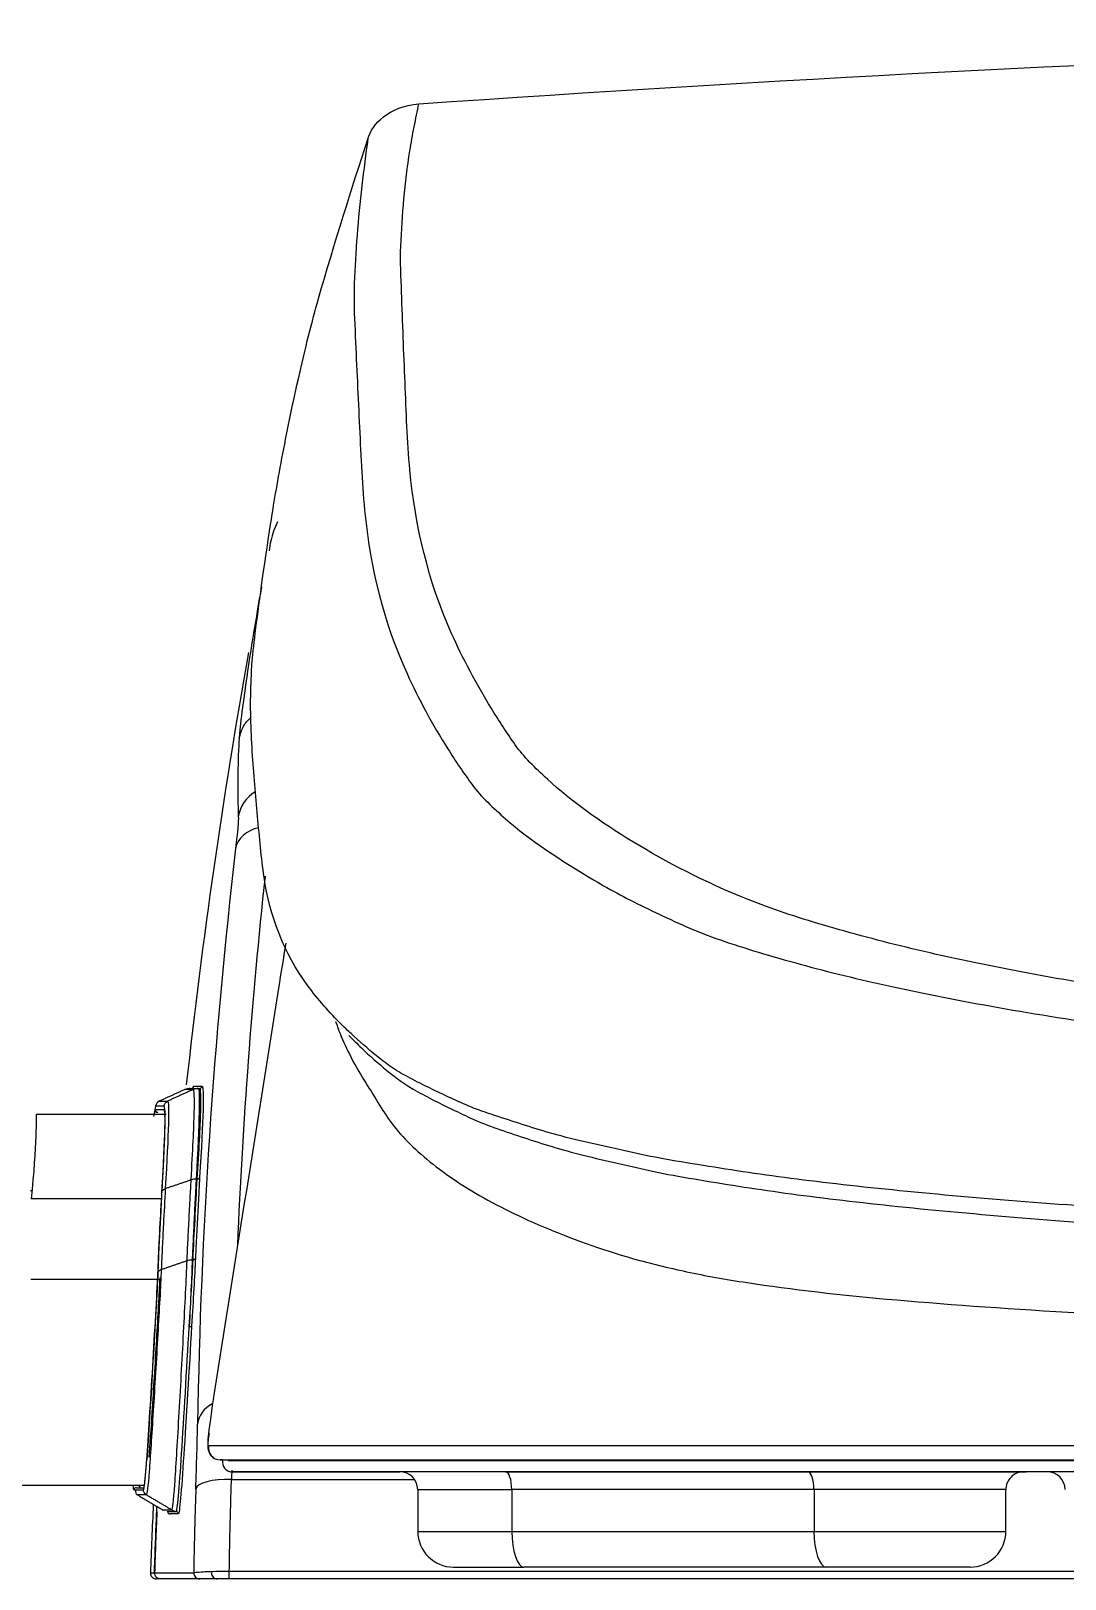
# Model space of a CAD drawing. Header units: millimetres. Extents: x 28 to 2369, y -329 to 1679.
# Drawn here: x 1014.8 to 1101.6, y 483.7 to 613.7 of the extents above; entities that cross this region are included whole.
import ezdxf

# ---------------------------------------------------------------- set-up
doc = ezdxf.new("R2010")
doc.units = ezdxf.units.MM
doc.layers.add('1LINE', color=7, linetype='CONTINUOUS')

msp = doc.modelspace()

# ---------------------------------------------------------------- linework, layer by layer
at = {"layer": '1LINE'}
for p, q in [((1028.83, 524.93), (1028.95, 524.93)), ((1026.14, 522.73), (1015.23, 522.73)), ((1028.67, 517.32), (1028.75, 517.32)), ((1014.88, 516.33), (1014.76, 516.33)), ((1025.75, 515.65), (1014.82, 515.65)), ((1028.33, 510.55), (1028.4, 510.55)), ((1025.67, 508.88), (1014.77, 508.88)), ((1054.64, 492.75), (1045.89, 492.75)), ((1054.64, 492.75), (1080.01, 492.75)), ((1080.01, 492.75), (1098.13, 492.75)), ((1024.32, 491.61), (1013.33, 491.61)), ((1047.26, 491.25), (1047.26, 487.75)), ((1047.26, 491.25), (1055.16, 491.25)), ((1080.53, 491.25), (1055.16, 491.25)), ((1055.16, 491.25), (1055.16, 487.75)), ((1096.63, 491.25), (1080.53, 491.25)), ((1080.53, 491.25), (1080.53, 487.75)), ((1096.63, 487.75), (1096.63, 491.25)), ((1047.26, 487.75), (1055.16, 487.75)), ((1055.16, 487.75), (1080.53, 487.75)), ((1080.53, 487.75), (1096.63, 487.75)), ((1050.26, 484.75), (1056.18, 484.75)), ((1081.55, 484.75), (1056.18, 484.75)), ((1093.63, 484.75), (1081.55, 484.75)), ((1025.16, 484.26), (1025.16, 484.26)), ((1029.16, 483.75), (1029.09, 483.75)), ((1030.11, 483.75), (1030.11, 483.87)), ((1031.44, 483.75), (1031.44, 484.4))]:
    msp.add_line(p, q, dxfattribs=at)
for centre, radius, start, end in [((1045.76, 491.25), 1.5, 0.758, 90), ((1098.13, 491.25), 1.5, 90, 180.758), ((1100.1, 491.25), 1.5, 0.5661, 90), ((1050.26, 487.75), 3, 180, 270), ((1093.63, 487.75), 3, 270, 0), ((1030.44, 484.25), 0.5, 178.7199, 270)]:
    msp.add_arc(centre, radius, start, end, dxfattribs=at)
for centre, major_axis, ratio, start_param, end_param in [((1035.16, 547.27), (-3, -0.13), 0.988776, 5.207044, 6.081419), ((1034.93, 544.6), (-2.98, 0.35), 0.763919, 5.145254, 6.234591), ((1028.26, 525.13), (0, 0.2), 0.999832, 3.141593, 4.606154), ((1028.95, 525.13), (0, 0.2), 0.999668, 3.141593, 4.604228), ((1025.43, 523.13), (0, 0.2), 0.999832, 1.469058, 3.141593), ((1028.75, 517.48), (0.2, -0.012), 0.76159, 4.758042, 6.237621), ((1028.4, 510.7), (0.2, -0.009), 0.761835, 4.746985, 6.236678), ((1028.08, 504.99), (-0.2, 0.012), 0.29388, 1.588251, 3.110296), ((1031.78, 496.59), (-3, 0.05), 0.766004, 5.33841, 6.230913), ((1030.69, 494.75), (0, 1), 0.9995, 1.381977, 3.141592), ((1031.67, 493.55), (0, -0.8), 0.999524, 4.523962, 6.283185), ((1054.64, 491.25), (0, 1.5), 0.34202, 4.712389, 6.283179), ((1080.01, 491.25), (0, 1.5), 0.34202, 4.712389, 6.283179), ((1023.64, 491.21), (0, -0.2), 0.999735, 3.141593, 4.563309), ((1031.63, 491.17), (-3, 0.1), 0.31411, 4.722694, 6.248696), ((1056.18, 487.75), (0, -3), 0.34202, 4.712389, 6.283185), ((1081.55, 487.75), (0, -3), 0.34202, 4.712389, 6.283185), ((1025.32, 484.25), (0, -0.5), 0.999853, 4.675944, 6.283185), ((1028.96, 484.25), (0, -0.5), 0.999508, 4.685472, 6.283185), ((1030.44, 484.25), (0, 0.5), 0.999701, 1.548461, 3.141593)]:
    msp.add_ellipse(centre, major_axis=major_axis, ratio=ratio, start_param=start_param, end_param=end_param, dxfattribs=at)
for points, degree in [([(1047.35, 607.57), (1106.09, 611.66), (1165.42, 613.69), (1224.78, 613.69)], 3), ([(1038.9, 591.13), (1040.3, 596), (1041.74, 600.5), (1043.06, 604.61)], 3), ([(1037.21, 584.37), (1037.81, 587.03), (1038.42, 589.43), (1038.9, 591.13)], 3), ([(1027.86, 525.23), (1029.2, 537.39), (1030.94, 549.49), (1033.08, 561.53)], 3), ([(1032.2, 547.74), (1032.22, 547.41), (1032.13, 546.48), (1031.97, 545.06)], 3), ([(1031.97, 545.06), (1030.1, 528.99), (1029.04, 512.88), (1028.78, 496.75)], 3), ([(1032.15, 511.75), (1032.59, 522.09), (1033.36, 532.43), (1034.47, 542.75)], 3), ([(1028.42, 525.03), (1028.43, 525.08), (1028.45, 525.11), (1028.45, 525.11)], 3), ([(1029.15, 525.11), (1029.35, 525.11), (1029.25, 522.37), (1028.95, 517.46)], 3), ([(1025.55, 523.85), (1025.4, 523.78), (1025.28, 523.62), (1025.26, 523.45)], 3), ([(1027.72, 524.84), (1025.55, 523.85)], 1), ([(1025.96, 523.45), (1025.98, 523.62), (1026.09, 523.78), (1026.25, 523.86)], 3), ([(1026.25, 523.86), (1026.44, 523.87), (1026.34, 521.22), (1026.07, 516.53)], 3), ([(1028.42, 524.84), (1026.25, 523.86)], 1), ([(1028.14, 524.93), (1028, 524.93), (1027.85, 524.9), (1027.72, 524.84)], 3), ([(1028.83, 524.93), (1028.69, 524.93), (1028.55, 524.9), (1028.42, 524.84)], 3), ([(1028.83, 524.93), (1029, 524.93), (1028.92, 522.18), (1028.67, 517.32)], 3), ([(1015.23, 522.73), (1015.24, 522.73), (1015.26, 520.2), (1014.82, 515.65)], 3), ([(1025.11, 522.57), (1025.17, 522.95), (1025.21, 523.15), (1025.23, 523.15)], 3), ([(1025.26, 523.45), (1025.24, 523.45), (1025.2, 523.25), (1025.15, 522.87)], 3), ([(1025.43, 522.93), (1025.43, 522.93), (1025.42, 522.91), (1025.4, 522.87)], 3), ([(1025.93, 523.15), (1026.11, 523.15), (1026.02, 520.59), (1025.76, 515.97)], 3), ([(1025.79, 516.23), (1026.06, 520.87), (1026.14, 523.46), (1025.96, 523.45)], 3), ([(1026.07, 516.53), (1028.24, 517.26)], 1), ([(1028.67, 517.32), (1028.52, 517.32), (1028.37, 517.3), (1028.24, 517.26)], 3), ([(1028.4, 510.55), (1028.5, 512.81), (1028.62, 515.07), (1028.75, 517.32)], 3), ([(1025.79, 516.23), (1025.8, 516.36), (1025.92, 516.48), (1026.07, 516.53)], 3), ([(1028.6, 510.69), (1028.53, 509.18), (1028.41, 507.2), (1028.28, 504.98)], 3), ([(1025.45, 509.42), (1025.46, 509.55), (1025.57, 509.67), (1025.73, 509.73)], 3), ([(1025.73, 509.73), (1027.9, 510.48)], 1), ([(1027.9, 510.48), (1028.03, 510.53), (1028.18, 510.55), (1028.33, 510.55)], 3), ([(1028.08, 504.93), (1028.22, 507.12), (1028.33, 509.08), (1028.4, 510.55)], 3), ([(1028.33, 510.55), (1028.28, 509.08), (1028.19, 507.12), (1028.08, 504.93)], 3), ([(1029.72, 495.97), (1029.81, 496.72), (1029.97, 497.87), (1030.21, 499.37)], 3), ([(1028.63, 491.3), (1028.7, 493.42), (1028.76, 495.31), (1028.78, 496.75)], 3), ([(1029.71, 494.93), (1029.64, 494.93), (1029.65, 495.29), (1029.72, 495.97)], 3), ([(1030.72, 494.94), (1030.3, 494.94), (1029.97, 494.94), (1029.71, 494.93)], 3), ([(1030.69, 493.75), (1031.17, 493.75), (1031.93, 493.75), (1032.98, 493.75)], 3), ([(1030.91, 493.75), (1030.84, 493.75), (1030.77, 493.75), (1030.69, 493.75)], 3), ([(1031.65, 492.89), (1031.64, 492.63), (1031.63, 492.37), (1031.63, 492.11)], 3), ([(1031.67, 492.75), (1036.37, 492.75), (1041.07, 492.75), (1045.76, 492.75)], 3), ([(1098.13, 492.75), (1098.2, 492.75), (1098.26, 492.75), (1098.33, 492.75)], 3), ([(1100.11, 492.75), (1099.51, 492.75), (1098.92, 492.75), (1098.33, 492.75)], 3), ([(1023.64, 491.41), (1023.84, 491.41), (1024.05, 491.41), (1024.28, 491.41)], 3), ([(1023.87, 491.63), (1023.89, 491.48), (1023.92, 491.41), (1023.95, 491.41)], 3), ([(1024.48, 490.82), (1024.33, 490.91), (1024.24, 491.07), (1024.23, 491.24)], 3), ([(1031.63, 492.11), (1036.74, 492.11), (1041.84, 492.11), (1046.95, 492.11)], 3), ([(1023.7, 490.83), (1025.87, 489.54)], 1), ([(1024.48, 490.82), (1026.63, 489.55)], 1), ([(1025.06, 490), (1024.97, 488.09), (1024.89, 486.18), (1024.82, 484.26)], 3), ([(1025.36, 489.4), (1025.29, 487.69), (1025.23, 485.98), (1025.17, 484.26)], 3), ([(1026.63, 489.55), (1026.74, 489.48), (1026.86, 489.44), (1026.99, 489.42)], 3), ([(1027.16, 489.21), (1027.17, 489.31), (1027.09, 489.4), (1026.99, 489.42)], 3), ([(1025.17, 484.25), (1025.17, 484.25), (1025.17, 484.26), (1025.17, 484.26)], 3), ([(1104.66, 483.75), (1080.26, 483.75), (1055.85, 483.75), (1031.44, 483.75)], 3)]:
    msp.add_open_spline(points, degree=degree, dxfattribs=at)
for points, knots in [([(1043.06, 604.61), (1043.27, 605.29), (1043.68, 605.93), (1045.08, 607.03), (1046.11, 607.48), (1047.35, 607.57)], [0, 0, 0, 0, 0.5, 0.5, 1, 1, 1, 1]), ([(1224.78, 525.22), (1218.78, 525.24), (1212.85, 525.32), (1201.09, 525.57), (1195.3, 525.73), (1184.08, 526.14), (1178.61, 526.39), (1167.94, 526.95), (1162.72, 527.28), (1147.7, 528.31), (1138.56, 529.12), (1125.99, 530.51), (1121.99, 531), (1114.32, 532.02), (1110.64, 532.56), (1100.21, 534.22), (1094.06, 535.38), (1086.11, 537.29), (1083.67, 537.95), (1079.04, 539.31), (1076.89, 540.02), (1071.23, 542.29), (1068.15, 543.92), (1062.59, 547.28), (1060.16, 549.03), (1057.13, 551.82), (1056.16, 552.76), (1054.74, 554.77), (1054.08, 555.79), (1052.18, 558.9), (1051.04, 561.01), (1048.16, 567.49), (1047.05, 572.05), (1046.37, 579.26), (1046.3, 581.72), (1046.09, 586.69), (1045.99, 589.21), (1045.86, 593.04), (1045.79, 594.32), (1045.89, 596.94), (1045.98, 598.26), (1046.23, 600.94), (1046.39, 602.29), (1046.71, 604.31), (1046.82, 604.99), (1047.09, 606.32), (1047.25, 606.98), (1047.35, 607.57)], [0, 0, 0, 0, 0.03125, 0.03125, 0.0625, 0.0625, 0.09375, 0.09375, 0.125, 0.125, 0.1875, 0.1875, 0.21875, 0.21875, 0.25, 0.25, 0.3125, 0.3125, 0.34375, 0.34375, 0.375, 0.375, 0.4375, 0.4375, 0.5, 0.5, 0.53125, 0.53125, 0.5625, 0.5625, 0.625, 0.625, 0.75, 0.75, 0.8125, 0.8125, 0.875, 0.875, 0.90625, 0.90625, 0.9375, 0.9375, 0.96875, 0.96875, 0.984375, 0.984375, 1, 1, 1, 1]), ([(1043.06, 604.61), (1042.91, 603.41), (1042.73, 602.06), (1042.41, 599.3), (1042.27, 597.92), (1042.06, 595.18), (1041.98, 593.82), (1041.88, 591.14), (1041.94, 589.85), (1042.11, 585.96), (1042.23, 583.41), (1042.47, 578.38), (1042.57, 575.9), (1043.27, 568.64), (1044.4, 564.07), (1047.34, 557.59), (1048.5, 555.48), (1050.44, 552.39), (1051.13, 551.37), (1052.59, 549.39), (1053.6, 548.48), (1056.7, 545.73), (1059.24, 544.1), (1063.47, 541.57), (1064.98, 540.78), (1068.24, 539.2), (1069.98, 538.38), (1073.87, 536.94), (1076.1, 536.28), (1080.82, 534.94), (1083.32, 534.32), (1091.47, 532.48), (1097.76, 531.35), (1112, 529.21), (1119.85, 528.21), (1136.97, 526.44), (1146.31, 525.66), (1161.64, 524.64), (1166.96, 524.32), (1177.82, 523.76), (1183.39, 523.51), (1194.81, 523.09), (1200.7, 522.92), (1209.66, 522.7), (1212.66, 522.63), (1218.7, 522.53), (1221.78, 522.49), (1224.78, 522.47)], [0, 0, 0, 0, 0.03125, 0.03125, 0.0625, 0.0625, 0.09375, 0.09375, 0.125, 0.125, 0.1875, 0.1875, 0.25, 0.25, 0.375, 0.375, 0.4375, 0.4375, 0.46875, 0.46875, 0.5, 0.5, 0.5625, 0.5625, 0.59375, 0.59375, 0.625, 0.625, 0.65625, 0.65625, 0.6875, 0.6875, 0.75, 0.75, 0.8125, 0.8125, 0.875, 0.875, 0.90625, 0.90625, 0.9375, 0.9375, 0.96875, 0.96875, 0.984375, 0.984375, 1, 1, 1, 1]), ([(1034.93, 572.42), (1035.15, 573.84), (1035.47, 575.74), (1036.26, 579.91), (1036.72, 582.19), (1037.21, 584.37)], [0, 0, 0, 0, 0.5, 0.5, 1, 1, 1, 1]), ([(1040.9, 530.26), (1039.84, 531.31), (1038.87, 532.41), (1036, 536.34), (1034.84, 539.39), (1034.13, 544.3), (1033.98, 546), (1033.65, 549.51), (1033.5, 551.33), (1033.25, 555.08), (1033.19, 557.01), (1033.28, 559.25), (1033.29, 559.5), (1033.31, 560.01), (1033.32, 560.22), (1033.4, 561.17), (1033.49, 562.06), (1033.9, 565.38), (1034.33, 568.51), (1034.93, 572.42)], [0, 0, 0, 0, 0.119004, 0.119004, 0.41267, 0.41267, 0.559502, 0.559502, 0.706335, 0.706335, 0.853167, 0.853167, 0.871521, 0.871521, 0.889876, 0.889876, 0.926584, 0.926584, 1, 1, 1, 1]), ([(1035.48, 572.48), (1035.36, 572.23), (1035.03, 571.44), (1034.85, 570.62), (1034.78, 570.05)], [0, 0, 0, 0, 0.322954, 1, 1, 1, 1]), ([(1034.14, 567.01), (1033.65, 564.27), (1033.27, 561.91), (1032.58, 557.29), (1032.34, 555.39), (1032.27, 554.32)], [0, 0, 0, 0, 0.424074, 0.424074, 1, 1, 1, 1]), ([(1032.27, 554.32), (1032.37, 554.67), (1032.55, 555.31), (1032.99, 555.83), (1033.22, 556.03)], [0, 0, 0, 0, 0.537773, 1, 1, 1, 1]), ([(1032.27, 554.32), (1032.26, 554.24), (1032.26, 554.16), (1032.2, 553.03), (1032.16, 551.98), (1032.14, 549.87), (1032.16, 548.79), (1032.2, 547.74)], [0, 0, 0, 0, 0.035538, 0.035538, 0.500613, 0.500613, 1, 1, 1, 1]), ([(1030.21, 499.37), (1032, 510.7), (1033.8, 522.02), (1035.8, 534.6), (1036.01, 535.86), (1036.21, 537.12)], [0, 0, 0, 0, 0.89974, 0.89974, 1, 1, 1, 1]), ([(1040.37, 530.55), (1040.61, 529.84), (1040.87, 529.19), (1041.47, 527.9), (1041.8, 527.25), (1042.54, 525.96), (1042.95, 525.31), (1043.74, 524.06), (1044.1, 523.45), (1044.87, 522.25), (1045.31, 521.67), (1046.33, 520.52), (1046.91, 519.96), (1048.82, 518.28), (1050.34, 517.18), (1053.9, 515.09), (1055.94, 514.08), (1060.55, 512.18), (1063.08, 511.27), (1067.32, 510.1), (1068.82, 509.75), (1072.03, 509.09), (1073.75, 508.8), (1079.34, 507.97), (1083.62, 507.5), (1093.14, 506.69), (1098.33, 506.34), (1109.49, 505.7), (1115.46, 505.41), (1121.85, 505.15)], [0, 0, 0, 0, 0.04812, 0.04812, 0.098219, 0.098219, 0.148318, 0.148318, 0.198417, 0.198417, 0.248516, 0.248516, 0.298615, 0.298615, 0.398813, 0.398813, 0.499011, 0.499011, 0.599208, 0.599208, 0.649307, 0.649307, 0.699406, 0.699406, 0.799604, 0.799604, 0.899802, 0.899802, 1, 1, 1, 1]), ([(1052.91, 522.93), (1052.42, 523.1), (1051.97, 523.27), (1050.93, 523.7), (1050.37, 523.96), (1048.64, 524.77), (1047.5, 525.32), (1045.9, 526.18), (1045.4, 526.47), (1044.55, 527.06), (1044.18, 527.36), (1043.06, 528.27), (1042.34, 528.89), (1041.41, 529.77), (1041.15, 530.01), (1040.9, 530.26)], [0, 0, 0, 0, 0.07734, 0.07734, 0.196269, 0.196269, 0.434126, 0.434126, 0.553055, 0.553055, 0.671984, 0.671984, 0.909841, 0.909841, 1, 1, 1, 1]), ([(1041.48, 529.37), (1041.82, 529.02), (1042.18, 528.67), (1043.21, 527.68), (1043.93, 527.05), (1045.42, 525.82), (1046.21, 525.23), (1048.32, 524.07), (1049.46, 523.5), (1051.19, 522.68), (1051.75, 522.41), (1052.99, 521.88), (1053.7, 521.62), (1056.06, 520.84), (1057.5, 520.34), (1060, 519.62), (1060.9, 519.38), (1062.86, 518.91), (1063.9, 518.69), (1065.86, 518.24), (1066.82, 518.01), (1068.95, 517.58), (1070.15, 517.38), (1073.87, 516.77), (1076.35, 516.38), (1084.74, 515.27), (1091.26, 514.61), (1102.41, 513.72), (1106.36, 513.44), (1114.61, 512.91), (1118.92, 512.67), (1127.98, 512.23), (1132.73, 512.03), (1142.69, 511.66), (1147.95, 511.49), (1164.09, 511.04), (1175.38, 510.81), (1193.31, 510.58), (1199.5, 510.51), (1212.06, 510.43), (1218.39, 510.41), (1224.78, 510.41)], [0, 0, 0, 0, 0.028805, 0.028805, 0.08276, 0.08276, 0.136715, 0.136715, 0.19067, 0.19067, 0.217648, 0.217648, 0.244626, 0.244626, 0.298581, 0.298581, 0.325559, 0.325559, 0.352536, 0.352536, 0.379514, 0.379514, 0.406492, 0.406492, 0.460447, 0.460447, 0.568358, 0.568358, 0.622313, 0.622313, 0.676268, 0.676268, 0.730223, 0.730223, 0.784179, 0.784179, 0.892089, 0.892089, 0.946045, 0.946045, 1, 1, 1, 1]), ([(1028.45, 525.11), (1028.46, 525.11), (1028.46, 525.11), (1028.47, 525.11), (1028.48, 525.11), (1028.53, 525.11), (1028.57, 525.11), (1028.77, 525.11), (1028.95, 525.11), (1029.15, 525.11)], [0, 0, 0, 0, 0.012583, 0.012583, 0.062915, 0.062915, 0.264245, 0.264245, 1, 1, 1, 1]), ([(1025.55, 523.85), (1025.64, 523.85), (1025.74, 523.85), (1025.93, 523.85), (1026.01, 523.85), (1026.15, 523.85), (1026.2, 523.86), (1026.25, 523.86)], [0, 0, 0, 0, 0.454893, 0.454893, 0.818298, 0.818298, 1, 1, 1, 1]), ([(1028.42, 524.84), (1028.41, 524.84), (1028.39, 524.84), (1028.26, 524.84), (1028.15, 524.84), (1028, 524.84), (1027.96, 524.84), (1027.85, 524.84), (1027.79, 524.84), (1027.72, 524.84)], [0, 0, 0, 0, 0.048586, 0.048586, 0.495012, 0.495012, 0.676826, 0.676826, 1, 1, 1, 1]), ([(1028.14, 524.93), (1028.2, 524.93), (1028.27, 524.93), (1028.38, 524.93), (1028.42, 524.93), (1028.58, 524.93), (1028.7, 524.93), (1028.83, 524.93)], [0, 0, 0, 0, 0.323034, 0.323034, 0.50484, 0.50484, 1, 1, 1, 1]), ([(1028.24, 517.26), (1028.37, 519.68), (1028.47, 521.59), (1028.54, 524.18), (1028.5, 524.84), (1028.42, 524.84)], [0, 0, 0, 0, 0.5, 0.5, 1, 1, 1, 1]), ([(1028.75, 517.32), (1028.9, 519.76), (1029.01, 521.69), (1029.08, 524.26), (1029.05, 524.93), (1028.95, 524.93)], [0, 0, 0, 0, 0.5, 0.5, 1, 1, 1, 1]), ([(1025.23, 523.15), (1025.24, 523.15), (1025.24, 523.15), (1025.25, 523.15), (1025.26, 523.15), (1025.31, 523.15), (1025.35, 523.15), (1025.55, 523.15), (1025.73, 523.15), (1025.93, 523.15)], [0, 0, 0, 0, 0.012582, 0.012582, 0.06291, 0.06291, 0.264222, 0.264222, 1, 1, 1, 1]), ([(1025.96, 523.45), (1025.91, 523.45), (1025.86, 523.45), (1025.72, 523.45), (1025.64, 523.45), (1025.45, 523.45), (1025.35, 523.45), (1025.26, 523.45)], [0, 0, 0, 0, 0.181703, 0.181703, 0.545108, 0.545108, 1, 1, 1, 1]), ([(1200.05, 511.96), (1195.71, 512), (1191.42, 512.05), (1175.26, 512.27), (1163.93, 512.49), (1147.73, 512.94), (1142.46, 513.1), (1132.45, 513.47), (1127.68, 513.67), (1118.58, 514.1), (1114.24, 514.34), (1105.95, 514.85), (1101.98, 515.12), (1090.77, 516), (1084.2, 516.65), (1075.75, 517.74), (1073.25, 518.13), (1069.51, 518.73), (1068.29, 518.93), (1066.12, 519.36), (1065.15, 519.57), (1063.19, 520.01), (1062.15, 520.24), (1060.17, 520.7), (1059.26, 520.94), (1056.73, 521.66), (1055.29, 522.15), (1053.44, 522.75), (1053.17, 522.84), (1052.91, 522.93)], [0, 0, 0, 0, 0.054184, 0.054184, 0.209556, 0.209556, 0.287242, 0.287242, 0.364928, 0.364928, 0.442614, 0.442614, 0.520301, 0.520301, 0.675673, 0.675673, 0.753359, 0.753359, 0.792202, 0.792202, 0.831045, 0.831045, 0.869888, 0.869888, 0.908731, 0.908731, 0.986417, 0.986417, 1, 1, 1, 1]), ([(1027.9, 510.48), (1027.92, 510.98), (1027.94, 511.48), (1028, 512.61), (1028.03, 513.24), (1028.09, 514.5), (1028.12, 515.13), (1028.19, 516.26), (1028.21, 516.76), (1028.24, 517.26)], [0, 0, 0, 0, 0.220532, 0.220532, 0.500091, 0.500091, 0.779649, 0.779649, 1, 1, 1, 1]), ([(1028.67, 517.32), (1028.64, 516.82), (1028.61, 516.33), (1028.55, 515.2), (1028.52, 514.56), (1028.46, 513.3), (1028.43, 512.67), (1028.38, 511.55), (1028.35, 511.05), (1028.33, 510.55)], [0, 0, 0, 0, 0.221088, 0.221088, 0.500593, 0.500593, 0.780098, 0.780098, 1, 1, 1, 1]), ([(1028.95, 517.46), (1028.95, 517.37), (1028.94, 517.28), (1028.92, 516.85), (1028.9, 516.51), (1028.8, 514.78), (1028.73, 513.4), (1028.64, 511.58), (1028.62, 511.13), (1028.6, 510.69)], [0, 0, 0, 0, 0.03823, 0.03823, 0.191152, 0.191152, 0.802845, 0.802845, 1, 1, 1, 1]), ([(1025.76, 515.97), (1025.76, 515.88), (1025.75, 515.8), (1025.73, 515.37), (1025.71, 515.02), (1025.62, 513.29), (1025.55, 511.91), (1025.47, 510.09), (1025.45, 509.64), (1025.43, 509.2)], [0, 0, 0, 0, 0.03822, 0.03822, 0.191098, 0.191098, 0.802616, 0.802616, 1, 1, 1, 1]), ([(1025.45, 509.42), (1025.48, 510.05), (1025.5, 510.68), (1025.56, 511.95), (1025.59, 512.58), (1025.68, 514.22), (1025.73, 515.22), (1025.79, 516.23)], [0, 0, 0, 0, 0.278812, 0.278812, 0.557623, 0.557623, 1, 1, 1, 1]), ([(1026.07, 516.53), (1026.02, 515.53), (1025.96, 514.52), (1025.88, 512.89), (1025.85, 512.26), (1025.79, 510.99), (1025.76, 510.36), (1025.73, 509.73)], [0, 0, 0, 0, 0.442361, 0.442361, 0.72118, 0.72118, 1, 1, 1, 1]), ([(1025.73, 509.73), (1025.67, 508.3), (1025.56, 506.37), (1025.32, 502.18), (1025.18, 499.89), (1024.93, 495.83), (1024.81, 494.02), (1024.62, 491.51), (1024.54, 490.82), (1024.48, 490.82)], [0, 0, 0, 0, 0.25, 0.25, 0.5, 0.5, 0.75, 0.75, 1, 1, 1, 1]), ([(1024.51, 493.75), (1024.66, 495.69), (1024.84, 498.63), (1025.19, 504.54), (1025.37, 507.48), (1025.45, 509.42)], [0, 0, 0, 0, 0.5, 0.5, 1, 1, 1, 1]), ([(1026.63, 489.55), (1026.68, 489.55), (1026.77, 490.31), (1026.97, 493.06), (1027.08, 495.05), (1027.35, 499.61), (1027.48, 502.1), (1027.73, 506.78), (1027.83, 508.91), (1027.9, 510.48)], [0, 0, 0, 0, 0.25, 0.25, 0.5, 0.5, 0.75, 0.75, 1, 1, 1, 1]), ([(1025.43, 509.2), (1025.35, 507.29), (1025.18, 504.41), (1024.83, 498.59), (1024.66, 495.7), (1024.51, 493.75)], [0, 0, 0, 0, 0.5, 0.5, 1, 1, 1, 1]), ([(1024.72, 493.98), (1024.8, 495.02), (1024.88, 496.32), (1025.1, 499.65), (1025.23, 501.84), (1025.47, 505.84), (1025.57, 507.7), (1025.63, 509.03)], [0, 0, 0, 0, 0.270949, 0.270949, 0.635474, 0.635474, 1, 1, 1, 1]), ([(1026.99, 489.42), (1027.09, 489.41), (1027.25, 491.3), (1027.63, 497.28), (1027.87, 501.33), (1028.08, 504.93)], [0, 0, 0, 0, 0.5, 0.5, 1, 1, 1, 1]), ([(1028.28, 504.98), (1028.07, 501.32), (1027.82, 497.2), (1027.42, 491.12), (1027.27, 489.21), (1027.16, 489.21)], [0, 0, 0, 0, 0.5, 0.5, 1, 1, 1, 1]), ([(1029.74, 495.99), (1029.7, 495.76), (1029.64, 495.27), (1029.65, 494.92), (1029.64, 494.62), (1029.83, 494.17), (1030.06, 493.95), (1030.21, 493.86), (1030.24, 493.85)], [0, 0, 0, 0, 0.266722, 0.604311, 0.822599, 0.908612, 0.98123, 1, 1, 1, 1]), ([(1039.68, 494.92), (1039.31, 494.92), (1038.96, 494.92), (1037.51, 494.93), (1036.37, 494.92), (1034.4, 494.93), (1033.56, 494.93), (1031.97, 494.93), (1031.28, 494.94), (1030.72, 494.94)], [0, 0, 0, 0, 0.092885, 0.092885, 0.381824, 0.381824, 0.670762, 0.670762, 1, 1, 1, 1]), ([(1224.78, 494.9), (1215.28, 494.9), (1205.77, 494.91), (1187.34, 494.91), (1178.38, 494.92), (1161, 494.92), (1152.5, 494.92), (1136.86, 494.92), (1129.63, 494.92), (1115.89, 494.92), (1109.37, 494.93), (1097.37, 494.93), (1091.86, 494.93), (1081.81, 494.93), (1077.26, 494.92), (1069.24, 494.92), (1065.87, 494.92), (1056.64, 494.92), (1051.54, 494.92), (1045.49, 494.92), (1043.73, 494.92), (1041.29, 494.92), (1040.45, 494.92), (1039.68, 494.92)], [0, 0, 0, 0, 0.085627, 0.085627, 0.171254, 0.171254, 0.256882, 0.256882, 0.342509, 0.342509, 0.428136, 0.428136, 0.513763, 0.513763, 0.599391, 0.599391, 0.685018, 0.685018, 0.856272, 0.856272, 0.941899, 0.941899, 1, 1, 1, 1]), ([(1024.23, 491.24), (1024.24, 491.24), (1024.25, 491.25), (1024.26, 491.28), (1024.27, 491.31), (1024.29, 491.39), (1024.29, 491.44), (1024.31, 491.56), (1024.32, 491.63), (1024.34, 491.75), (1024.34, 491.8), (1024.35, 491.85), (1024.35, 491.86), (1024.35, 491.88), (1024.35, 491.89), (1024.35, 491.9), (1024.36, 491.91), (1024.36, 491.93), (1024.36, 491.94), (1024.36, 491.96), (1024.36, 491.97), (1024.36, 491.99), (1024.36, 492), (1024.37, 492.02), (1024.37, 492.03), (1024.37, 492.05), (1024.37, 492.06), (1024.37, 492.08), (1024.37, 492.1), (1024.38, 492.12), (1024.38, 492.13), (1024.38, 492.15), (1024.38, 492.16), (1024.38, 492.18), (1024.38, 492.2), (1024.39, 492.22), (1024.39, 492.23), (1024.39, 492.26), (1024.39, 492.27), (1024.39, 492.29), (1024.39, 492.3), (1024.4, 492.33), (1024.4, 492.34), (1024.4, 492.37), (1024.4, 492.38), (1024.4, 492.41), (1024.41, 492.42), (1024.41, 492.45), (1024.41, 492.46), (1024.41, 492.49), (1024.41, 492.5), (1024.41, 492.53), (1024.42, 492.54), (1024.42, 492.57), (1024.42, 492.58), (1024.42, 492.61), (1024.42, 492.62), (1024.43, 492.65), (1024.43, 492.67), (1024.43, 492.7), (1024.43, 492.71), (1024.43, 492.74), (1024.43, 492.76), (1024.44, 492.79), (1024.44, 492.8), (1024.44, 492.83), (1024.44, 492.85), (1024.44, 492.88), (1024.45, 492.89), (1024.45, 492.92), (1024.45, 492.94), (1024.45, 492.97), (1024.45, 492.99), (1024.46, 493.02), (1024.46, 493.03), (1024.46, 493.07), (1024.46, 493.08), (1024.46, 493.12), (1024.47, 493.13), (1024.47, 493.16), (1024.47, 493.18), (1024.47, 493.21), (1024.47, 493.23), (1024.48, 493.26), (1024.48, 493.28), (1024.48, 493.31), (1024.48, 493.33), (1024.48, 493.37), (1024.48, 493.38), (1024.49, 493.42), (1024.49, 493.43), (1024.49, 493.47), (1024.49, 493.48), (1024.5, 493.52), (1024.5, 493.53), (1024.5, 493.57), (1024.5, 493.58), (1024.51, 493.65), (1024.51, 493.7), (1024.51, 493.75)], [0, 0, 0, 0, 0.094168, 0.094168, 0.204154, 0.204154, 0.314138, 0.314138, 0.424121, 0.424121, 0.47905, 0.47905, 0.48973, 0.48973, 0.500464, 0.500464, 0.511254, 0.511254, 0.5221, 0.5221, 0.533001, 0.533001, 0.543959, 0.543959, 0.554974, 0.554974, 0.566046, 0.566046, 0.577173, 0.577173, 0.588356, 0.588356, 0.599594, 0.599594, 0.610885, 0.610885, 0.622227, 0.622227, 0.63362, 0.63362, 0.645061, 0.645061, 0.656548, 0.656548, 0.668078, 0.668078, 0.679647, 0.679647, 0.691254, 0.691254, 0.702893, 0.702893, 0.714561, 0.714561, 0.726253, 0.726253, 0.737965, 0.737965, 0.749691, 0.749691, 0.761425, 0.761425, 0.773162, 0.773162, 0.784894, 0.784894, 0.796614, 0.796614, 0.808315, 0.808315, 0.819989, 0.819989, 0.831626, 0.831626, 0.843217, 0.843217, 0.854752, 0.854752, 0.866296, 0.866296, 0.877867, 0.877867, 0.889447, 0.889447, 0.901012, 0.901012, 0.912533, 0.912533, 0.92397, 0.92397, 0.935271, 0.935271, 0.946364, 0.946364, 0.957146, 0.957146, 0.96747, 0.96747, 1, 1, 1, 1]), ([(1030.9, 493.75), (1031.47, 493.75), (1032.5, 493.75), (1034.71, 493.75), (1035.55, 493.75), (1037.5, 493.75), (1038.63, 493.75), (1040.81, 493.75), (1041.91, 493.75), (1044.78, 493.75), (1046.52, 493.75), (1052.51, 493.75), (1057.57, 493.75), (1066.73, 493.75), (1070.07, 493.75), (1078.01, 493.75), (1082.51, 493.75), (1092.47, 493.75), (1097.93, 493.75), (1109.86, 493.75), (1116.35, 493.75), (1130, 493.75), (1137.19, 493.75), (1152.76, 493.75), (1161.22, 493.75), (1178.53, 493.75), (1187.45, 493.75), (1205.82, 493.75), (1215.31, 493.75), (1224.78, 493.75)], [0, 0, 0, 0, 0.125, 0.125, 0.1875, 0.1875, 0.25, 0.25, 0.3125, 0.3125, 0.375, 0.375, 0.5, 0.5, 0.5625, 0.5625, 0.625, 0.625, 0.6875, 0.6875, 0.75, 0.75, 0.8125, 0.8125, 0.875, 0.875, 0.9375, 0.9375, 1, 1, 1, 1]), ([(1031.13, 492.95), (1031.16, 492.93), (1031.28, 492.83), (1031.5, 492.74), (1031.67, 492.75), (1031.73, 492.77)], [0, 0, 0, 0, 0.183656, 0.72768, 1, 1, 1, 1]), ([(1031.34, 493.7), (1031.95, 493.7), (1032.82, 493.7), (1034.71, 493.69), (1035.54, 493.69), (1037.49, 493.69), (1038.62, 493.69), (1040.81, 493.69), (1041.91, 493.69), (1044.78, 493.69), (1046.52, 493.69), (1052.5, 493.69), (1057.56, 493.69), (1066.7, 493.69), (1070.03, 493.69), (1077.96, 493.69), (1082.46, 493.69), (1092.44, 493.69), (1097.91, 493.69), (1109.84, 493.69), (1116.33, 493.69), (1129.99, 493.69), (1137.17, 493.69), (1152.75, 493.69), (1161.21, 493.69), (1178.52, 493.68), (1187.44, 493.68), (1205.81, 493.68), (1215.3, 493.67), (1224.78, 493.67)], [0, 0, 0, 0, 0.100067, 0.100067, 0.164348, 0.164348, 0.228629, 0.228629, 0.29291, 0.29291, 0.357191, 0.357191, 0.485752, 0.485752, 0.550033, 0.550033, 0.614314, 0.614314, 0.678595, 0.678595, 0.742876, 0.742876, 0.807157, 0.807157, 0.871438, 0.871438, 0.935719, 0.935719, 1, 1, 1, 1]), ([(1224.78, 492.75), (1215.33, 492.75), (1205.87, 492.75), (1187.55, 492.75), (1178.66, 492.75), (1161.4, 492.75), (1152.96, 492.75), (1137.45, 492.75), (1130.29, 492.75), (1116.69, 492.75), (1110.22, 492.75), (1098.34, 492.75), (1092.9, 492.75), (1082.98, 492.75), (1078.49, 492.75), (1070.62, 492.75), (1067.31, 492.75), (1058.21, 492.75), (1053.18, 492.75), (1047.23, 492.75), (1045.51, 492.75), (1042.65, 492.75), (1041.56, 492.75), (1039.38, 492.75), (1038.25, 492.75), (1036.31, 492.75), (1035.48, 492.75), (1033.28, 492.75), (1032.25, 492.75), (1031.67, 492.75)], [0, 0, 0, 0, 0.0625, 0.0625, 0.125, 0.125, 0.1875, 0.1875, 0.25, 0.25, 0.3125, 0.3125, 0.375, 0.375, 0.4375, 0.4375, 0.5, 0.5, 0.625, 0.625, 0.6875, 0.6875, 0.75, 0.75, 0.8125, 0.8125, 0.875, 0.875, 1, 1, 1, 1]), ([(1023.35, 491.6), (1023.36, 491.53), (1023.36, 491.46), (1023.38, 491.35), (1023.39, 491.31), (1023.42, 491.25), (1023.43, 491.24), (1023.44, 491.24)], [0, 0, 0, 0, 0.311704, 0.311704, 0.655362, 0.655362, 1, 1, 1, 1]), ([(1023.44, 491.24), (1023.44, 491.24), (1023.45, 491.24), (1023.45, 491.24), (1023.45, 491.24), (1023.46, 491.24), (1023.47, 491.24), (1023.5, 491.24), (1023.52, 491.24), (1023.61, 491.24), (1023.68, 491.24), (1023.81, 491.24), (1023.87, 491.24), (1023.94, 491.24), (1023.94, 491.24), (1023.98, 491.24), (1024.01, 491.24), (1024.1, 491.24), (1024.16, 491.24), (1024.22, 491.24)], [0, 0, 0, 0, 0.012762, 0.012762, 0.021832, 0.021832, 0.058115, 0.058115, 0.13068, 0.13068, 0.420939, 0.420939, 0.646071, 0.646071, 0.674043, 0.674043, 0.785928, 0.785928, 1, 1, 1, 1]), ([(1024.48, 490.82), (1024.24, 490.82), (1024.01, 490.8), (1023.75, 490.83), (1023.7, 490.75), (1023.63, 490.92), (1023.61, 491.03), (1023.59, 491.2)], [0, 0, 0, 0, 0.728869, 0.728869, 0.911086, 0.911086, 1, 1, 1, 1]), ([(1023.76, 491.61), (1023.76, 491.61), (1023.76, 491.61), (1023.84, 491.61), (1023.93, 491.61), (1024.02, 491.61)], [0, 0, 0, 0, 0.010335, 0.010335, 1, 1, 1, 1]), ([(1024.22, 491.24), (1024.22, 491.24), (1024.23, 491.24), (1024.23, 491.24), (1024.23, 491.24), (1024.23, 491.24)], [0, 0, 0, 0, 0.7767, 0.7767, 1, 1, 1, 1]), ([(1028.63, 491.3), (1028.61, 490.55), (1028.58, 489.79), (1028.52, 487.45), (1028.48, 485.85), (1028.46, 484.26)], [0, 0, 0, 0, 0.32025, 0.32025, 1, 1, 1, 1]), ([(1031.44, 484.4), (1031.47, 486.23), (1031.51, 488.05), (1031.58, 490.62), (1031.6, 491.36), (1031.63, 492.11)], [0, 0, 0, 0, 0.709601, 0.709601, 1, 1, 1, 1]), ([(1025.16, 484.26), (1025.17, 484.6), (1025.18, 484.93), (1025.24, 486.59), (1025.29, 487.93), (1025.35, 489.45), (1025.36, 489.64), (1025.36, 489.84)], [0, 0, 0, 0, 0.179292, 0.179292, 0.896468, 0.896468, 1, 1, 1, 1]), ([(1025.85, 489.53), (1025.88, 489.52), (1025.91, 489.55), (1026.15, 489.55), (1026.38, 489.55), (1026.63, 489.55)], [0, 0, 0, 0, 0.128761, 0.128761, 1, 1, 1, 1]), ([(1026.22, 489.4), (1026.25, 489.39), (1026.28, 489.42), (1026.52, 489.42), (1026.75, 489.42), (1026.99, 489.42)], [0, 0, 0, 0, 0.120309, 0.120309, 1, 1, 1, 1]), ([(1027.16, 489.21), (1026.92, 489.21), (1026.69, 489.21), (1026.43, 489.21), (1026.37, 489.13), (1026.31, 489.32), (1026.3, 489.38), (1026.29, 489.45)], [0, 0, 0, 0, 0.761599, 0.761599, 0.951998, 0.951998, 1, 1, 1, 1]), ([(1024.82, 484.26), (1024.87, 484.26), (1024.93, 484.26), (1025.04, 484.26), (1025.1, 484.26), (1025.16, 484.26)], [0, 0, 0, 0, 0.499508, 0.499508, 1, 1, 1, 1]), ([(1025.17, 484.26), (1025.35, 484.26), (1025.53, 484.26), (1026.1, 484.26), (1026.51, 484.26), (1027.42, 484.26), (1027.92, 484.26), (1028.46, 484.26)], [0, 0, 0, 0, 0.211484, 0.211484, 0.605742, 0.605742, 1, 1, 1, 1]), ([(1025.68, 483.75), (1025.68, 483.75), (1025.68, 483.75), (1025.62, 483.75), (1025.56, 483.76), (1025.45, 483.8), (1025.39, 483.83), (1025.3, 483.91), (1025.26, 483.95), (1025.22, 484.04), (1025.2, 484.08), (1025.18, 484.16), (1025.17, 484.2), (1025.17, 484.25)], [0, 0, 0, 0, 0.004673, 0.004673, 0.254509, 0.254509, 0.529035, 0.529035, 0.724497, 0.724497, 0.861663, 0.861663, 1, 1, 1, 1]), ([(1025.66, 483.75), (1025.6, 483.75), (1025.54, 483.75), (1025.43, 483.75), (1025.37, 483.75), (1025.32, 483.75)], [0, 0, 0, 0, 0.500491, 0.500491, 1, 1, 1, 1]), ([(1028.96, 483.75), (1028.42, 483.75), (1027.92, 483.75), (1027.01, 483.75), (1026.6, 483.75), (1026.04, 483.75), (1025.85, 483.75), (1025.68, 483.75)], [0, 0, 0, 0, 0.395798, 0.395798, 0.791595, 0.791595, 1, 1, 1, 1]), ([(1028.46, 484.26), (1028.47, 484.28), (1028.54, 484.3), (1028.81, 484.33), (1029, 484.34), (1029.47, 484.37), (1029.76, 484.38), (1030.36, 484.4), (1030.69, 484.4), (1031.16, 484.4), (1031.3, 484.4), (1031.44, 484.4)], [0, 0, 0, 0, 0.232549, 0.232549, 0.466393, 0.466393, 0.694242, 0.694242, 0.91105, 0.91105, 1, 1, 1, 1]), ([(1031.44, 483.75), (1031.33, 483.75), (1031.21, 483.75), (1030.82, 483.75), (1030.54, 483.75), (1030.04, 483.75), (1029.8, 483.75), (1029.41, 483.75), (1029.25, 483.75), (1029.03, 483.75), (1028.97, 483.75), (1028.96, 483.75)], [0, 0, 0, 0, 0.088293, 0.088293, 0.303818, 0.303818, 0.531239, 0.531239, 0.765838, 0.765838, 1, 1, 1, 1]), ([(1031.29, 483.75), (1031.16, 483.75), (1031.04, 483.75), (1030.76, 483.75), (1030.6, 483.75), (1030.44, 483.75)], [0, 0, 0, 0, 0.412766, 0.412766, 1, 1, 1, 1]), ([(1031.44, 484.4), (1031.78, 484.4), (1032.11, 484.4), (1033.78, 484.4), (1035.11, 484.4), (1041.78, 484.4), (1047.11, 484.4), (1069.26, 484.4), (1086.07, 484.4), (1102.89, 484.4)], [0, 0, 0, 0, 0.013996, 0.013996, 0.069982, 0.069982, 0.293926, 0.293926, 1, 1, 1, 1])]:
    msp.add_open_spline(points, degree=3, knots=knots, dxfattribs=at)

doc.saveas('drawing.dxf')
